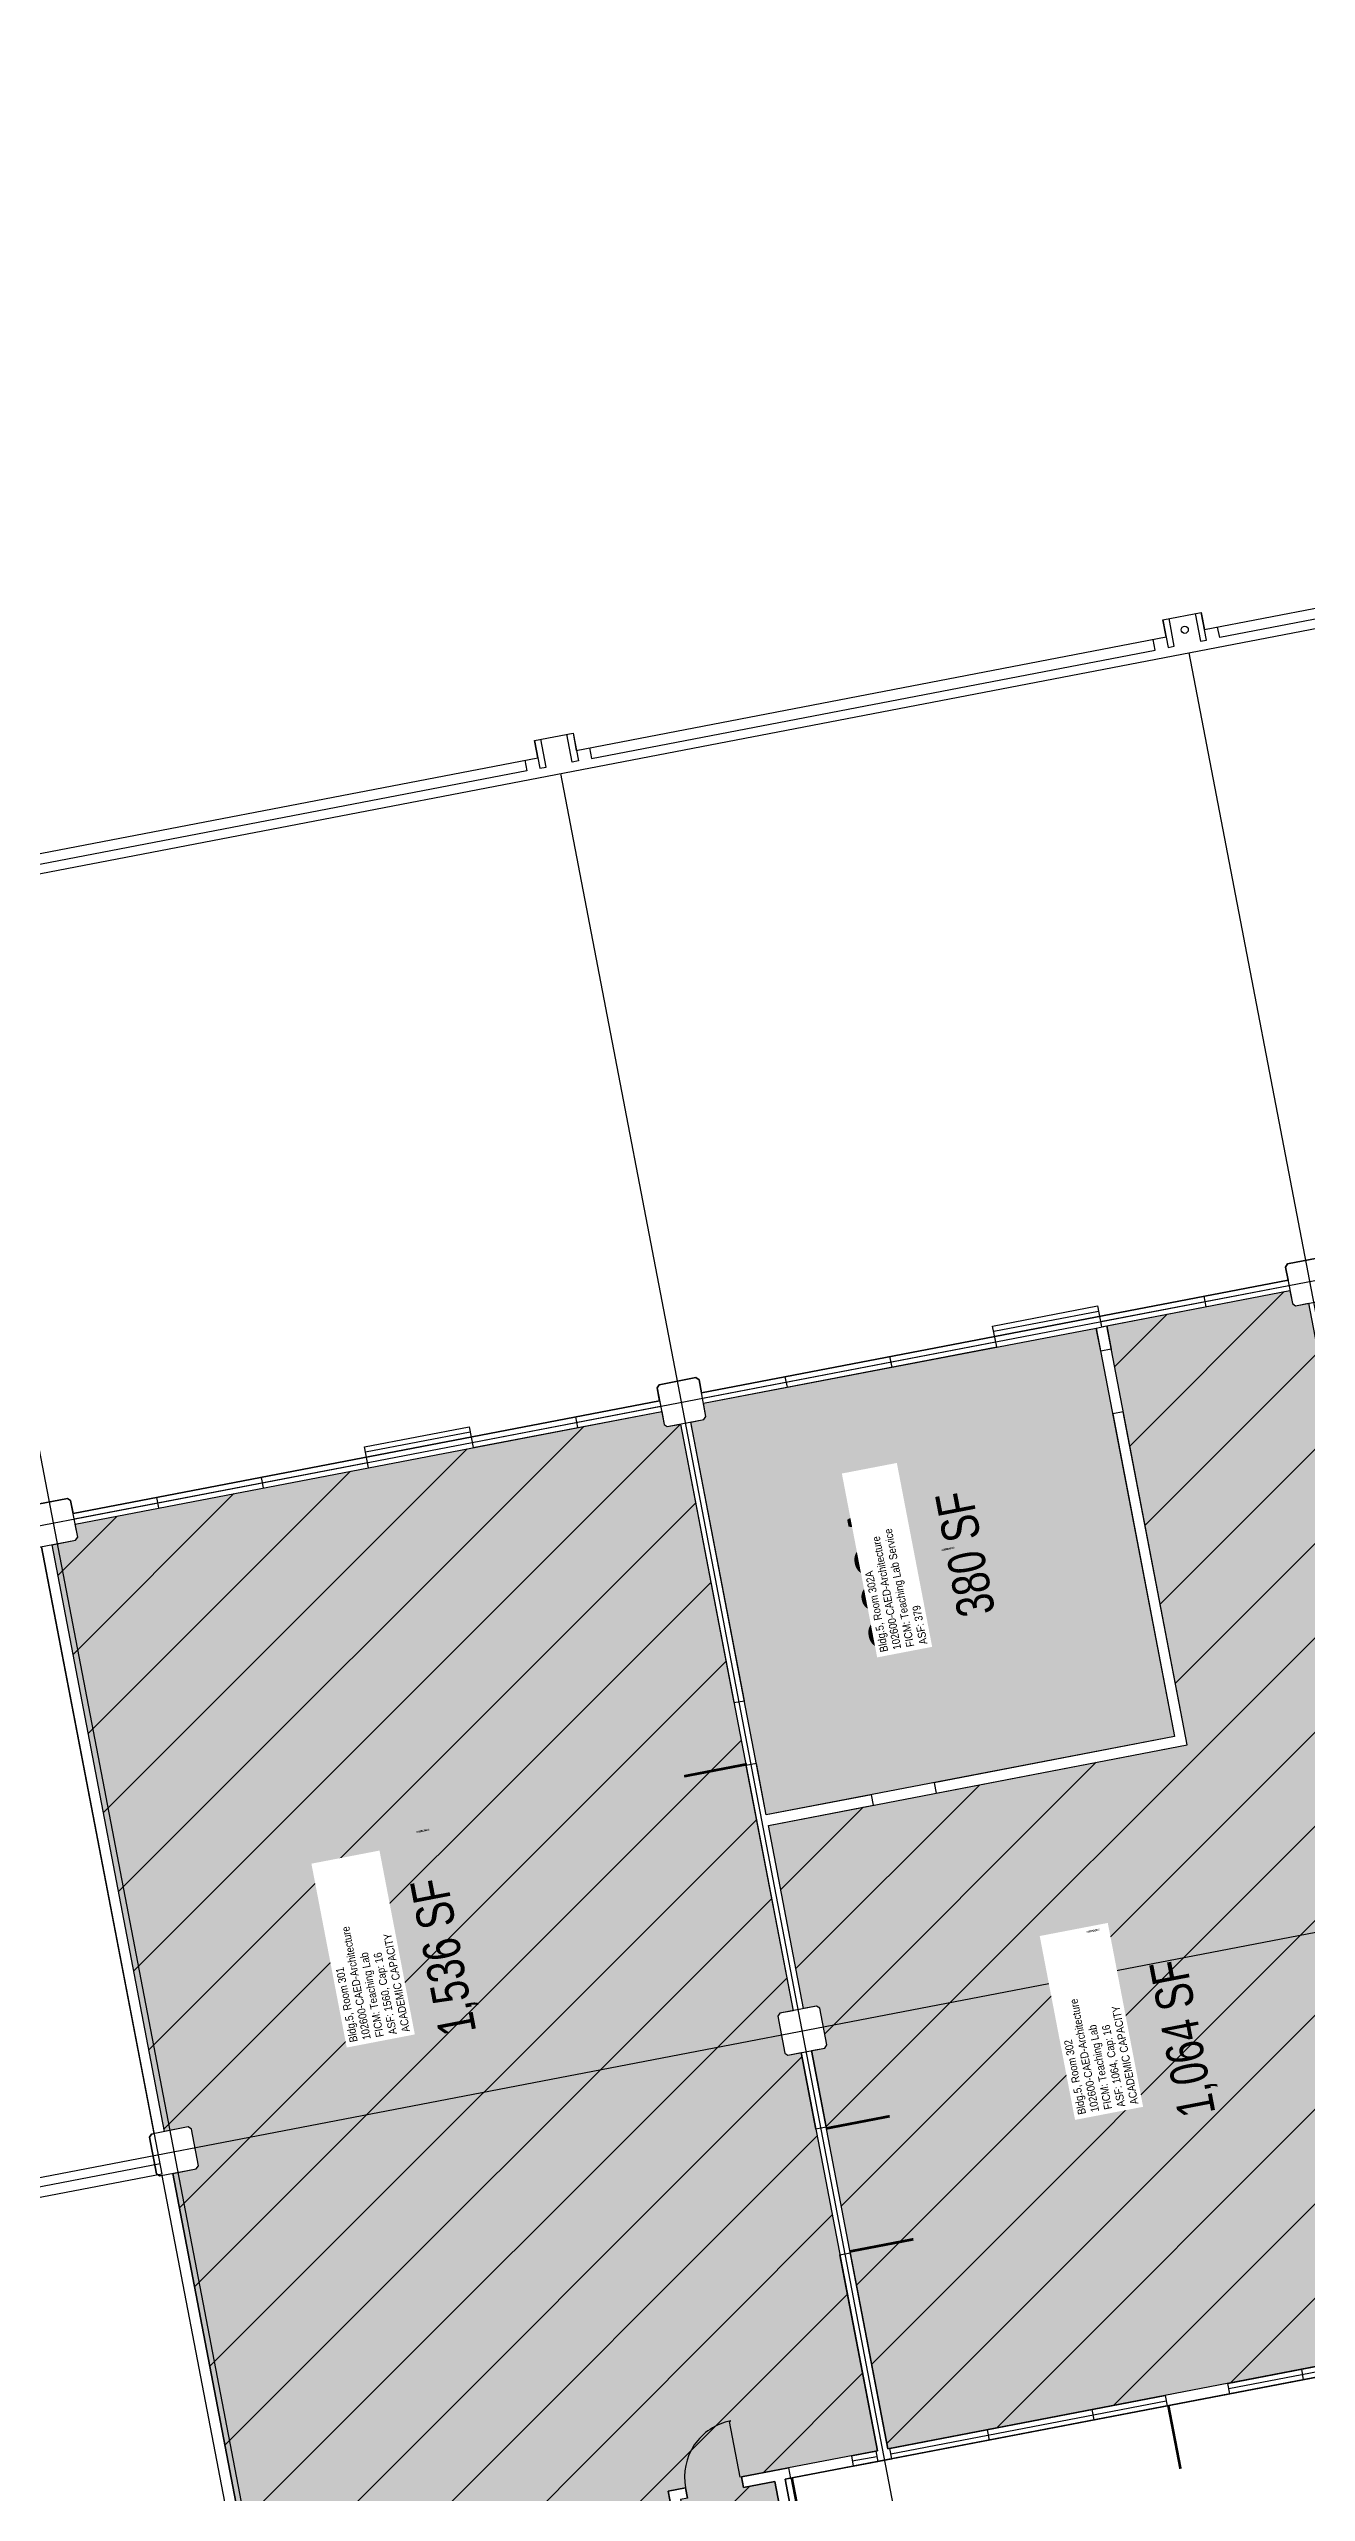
# Model space of a CAD drawing. Header units: inches. Extents: x 69199011 to 69202885, y 27673835 to 27677097.
# Drawn here: x 69199806 to 69200514, y 27675723 to 27677097 of the extents above; entities that cross this region are included whole.
import ezdxf
from ezdxf.enums import TextEntityAlignment as Align

# ---------------------------------------------------------------- set-up
doc = ezdxf.new("R2010")
doc.units = ezdxf.units.IN
doc.header["$LTSCALE"] = 10
doc.header["$MEASUREMENT"] = 0
for name, color, linetype in [('A-DOOR', 2, 'CONTINUOUS'), ('A-GLAZ', 1, 'CONTINUOUS'), ('A-GRID', 1, 'CONTINUOUS'), ('A-IDEN-RNUM', 7, 'CONTINUOUS'), ('A-IDEN-SNUM', 4, 'CONTINUOUS'), ('A-IDEN-VNUM', 4, 'CONTINUOUS'), ('A-ROOF', 2, 'CONTINUOUS'), ('A-WALL', 5, 'CONTINUOUS'), ('AREA-ASSIGN', 7, 'CONTINUOUS'), ('AREA-GROSS', 1, 'CONTINUOUS'), ('AREA-OUTSIDE', 3, 'CONTINUOUS'), ('AREA-TEXT', 3, 'CONTINUOUS'), ('Rooms-Capacity', 4, 'CONTINUOUS'), ('Rooms-Category-Color', 7, 'CONTINUOUS'), ('Rooms-College-Color', 7, 'CONTINUOUS'), ('Rooms-Department-Color', 7, 'CONTINUOUS'), ('Rooms-Division-Color', 7, 'CONTINUOUS'), ('Rooms-Information', 7, 'CONTINUOUS')]:
    doc.layers.add(name, color=color, linetype=linetype)
doc.styles.add('CP_AREA', font='arial.ttf', dxfattribs={"height": 15})
doc.styles.add('CP_ROOMSNUMBER', font='arial.ttf', dxfattribs={"height": 1})
doc.styles.add('CP_ROOMVNUMBER', font='arial.ttf', dxfattribs={"width": 0.85, "height": 0.075})
pattern_1 = [(45, (0, 0), (-26.516504294, 26.516504294), [])]

msp = doc.modelspace()

# ---------------------------------------------------------------- hatches: boundary and pattern name
at = {"layer": 'Rooms-Capacity'}
h = msp.add_hatch(dxfattribs=at)
h.set_pattern_fill('ANSI31', color=256, scale=300, style=0)
h.set_pattern_definition(pattern_1)
h.paths.add_polyline_path([(69200401.6, 27676379.2), (69200504.7, 27676399.1), (69200506.1, 27676391.7), (69200507.9, 27676390.5), (69200515.2, 27676391.9), (69200578.6, 27676061.9), (69200571.3, 27676060.5), (69200570.1, 27676058.8), (69200574, 27676038.2), (69200575.8, 27676037), (69200583.1, 27676038.4), (69200626.2, 27675814.5), (69200278.5, 27675747.7), (69200235.5, 27675971.6), (69200242.9, 27675973), (69200244.1, 27675974.8), (69200240.1, 27675995.4), (69200238.3, 27675996.6), (69200231, 27675995.2), (69200211.2, 27676098.3), (69200446.9, 27676143.6)])
h = msp.add_hatch(dxfattribs=at)
h.set_pattern_fill('ANSI31', color=256, scale=300, style=0)
h.set_pattern_definition(pattern_1)
h.paths.add_polyline_path([(69199808.2, 27676256.1), (69199821.4, 27676258.6), (69199822.6, 27676260.4), (69199821.2, 27676267.7), (69200151.2, 27676331.1), (69200152.6, 27676323.8), (69200154.3, 27676322.6), (69200161.7, 27676324), (69200225.1, 27675994), (69200217.7, 27675992.6), (69200216.5, 27675990.9), (69200220.5, 27675970.2), (69200222.2, 27675969), (69200229.6, 27675970.5), (69200272.6, 27675746.6), (69200196, 27675731.8), (69200197.2, 27675725.9), (69200214.8, 27675729.3), (69200218.4, 27675710.7), (69200165.4, 27675700.5), (69200161.8, 27675719.2), (69200165.7, 27675719.9), (69200164.6, 27675725.8), (69200154.8, 27675723.9), (69200159.5, 27675699.4), (69200047.5, 27675677.9), (69200042.8, 27675702.4), (69200036.9, 27675701.3), (69200041.7, 27675676.7), (69199923.8, 27675654.1), (69199876.1, 27675902.5), (69199889.3, 27675905.1), (69199890.5, 27675906.8), (69199886.6, 27675927.5), (69199884.8, 27675928.7), (69199871.5, 27675926.1)])
at = {"layer": 'Rooms-Category-Color', "true_color": 0xe3f498}
for points in [[(69200401.6, 27676379.2), (69200504.7, 27676399.1), (69200506.1, 27676391.7), (69200507.9, 27676390.5), (69200515.2, 27676391.9), (69200578.6, 27676061.9), (69200571.3, 27676060.5), (69200570.1, 27676058.8), (69200574, 27676038.2), (69200575.8, 27676037), (69200583.1, 27676038.4), (69200626.2, 27675814.5), (69200278.5, 27675747.7), (69200235.5, 27675971.6), (69200242.9, 27675973), (69200244.1, 27675974.8), (69200240.1, 27675995.4), (69200238.3, 27675996.6), (69200231, 27675995.2), (69200211.2, 27676098.3), (69200446.9, 27676143.6)], [(69200167.6, 27676325.1), (69200174.9, 27676326.5), (69200176.1, 27676328.3), (69200174.7, 27676335.7), (69200395.7, 27676378), (69200439.8, 27676148.3), (69200210, 27676104.2)], [(69199808.2, 27676256.1), (69199821.4, 27676258.6), (69199822.6, 27676260.4), (69199821.2, 27676267.7), (69200151.2, 27676331.1), (69200152.6, 27676323.8), (69200154.3, 27676322.6), (69200161.7, 27676324), (69200225.1, 27675994), (69200217.7, 27675992.6), (69200216.5, 27675990.9), (69200220.5, 27675970.2), (69200222.2, 27675969), (69200229.6, 27675970.5), (69200272.6, 27675746.6), (69200196, 27675731.8), (69200197.2, 27675725.9), (69200214.8, 27675729.3), (69200218.4, 27675710.7), (69200165.4, 27675700.5), (69200161.8, 27675719.2), (69200165.7, 27675719.9), (69200164.6, 27675725.8), (69200154.8, 27675723.9), (69200159.5, 27675699.4), (69200047.5, 27675677.9), (69200042.8, 27675702.4), (69200036.9, 27675701.3), (69200041.7, 27675676.7), (69199923.8, 27675654.1), (69199876.1, 27675902.5), (69199889.3, 27675905.1), (69199890.5, 27675906.8), (69199886.6, 27675927.5), (69199884.8, 27675928.7), (69199871.5, 27675926.1)]]:
    msp.add_hatch(color=61, dxfattribs=at).paths.add_polyline_path(points)
at = {"layer": 'Rooms-College-Color', "true_color": 0xe3f498}
for points in [[(69200401.6, 27676379.2), (69200504.7, 27676399.1), (69200506.1, 27676391.7), (69200507.9, 27676390.5), (69200515.2, 27676391.9), (69200578.6, 27676061.9), (69200571.3, 27676060.5), (69200570.1, 27676058.8), (69200574, 27676038.2), (69200575.8, 27676037), (69200583.1, 27676038.4), (69200626.2, 27675814.5), (69200278.5, 27675747.7), (69200235.5, 27675971.6), (69200242.9, 27675973), (69200244.1, 27675974.8), (69200240.1, 27675995.4), (69200238.3, 27675996.6), (69200231, 27675995.2), (69200211.2, 27676098.3), (69200446.9, 27676143.6)], [(69200167.6, 27676325.1), (69200174.9, 27676326.5), (69200176.1, 27676328.3), (69200174.7, 27676335.7), (69200395.7, 27676378), (69200439.8, 27676148.3), (69200210, 27676104.2)], [(69199808.2, 27676256.1), (69199821.4, 27676258.6), (69199822.6, 27676260.4), (69199821.2, 27676267.7), (69200151.2, 27676331.1), (69200152.6, 27676323.8), (69200154.3, 27676322.6), (69200161.7, 27676324), (69200225.1, 27675994), (69200217.7, 27675992.6), (69200216.5, 27675990.9), (69200220.5, 27675970.2), (69200222.2, 27675969), (69200229.6, 27675970.5), (69200272.6, 27675746.6), (69200196, 27675731.8), (69200197.2, 27675725.9), (69200214.8, 27675729.3), (69200218.4, 27675710.7), (69200165.4, 27675700.5), (69200161.8, 27675719.2), (69200165.7, 27675719.9), (69200164.6, 27675725.8), (69200154.8, 27675723.9), (69200159.5, 27675699.4), (69200047.5, 27675677.9), (69200042.8, 27675702.4), (69200036.9, 27675701.3), (69200041.7, 27675676.7), (69199923.8, 27675654.1), (69199876.1, 27675902.5), (69199889.3, 27675905.1), (69199890.5, 27675906.8), (69199886.6, 27675927.5), (69199884.8, 27675928.7), (69199871.5, 27675926.1)]]:
    msp.add_hatch(color=61, dxfattribs=at).paths.add_polyline_path(points)
at = {"layer": 'Rooms-Department-Color', "true_color": 0xe3f498}
for points in [[(69200401.6, 27676379.2), (69200504.7, 27676399.1), (69200506.1, 27676391.7), (69200507.9, 27676390.5), (69200515.2, 27676391.9), (69200578.6, 27676061.9), (69200571.3, 27676060.5), (69200570.1, 27676058.8), (69200574, 27676038.2), (69200575.8, 27676037), (69200583.1, 27676038.4), (69200626.2, 27675814.5), (69200278.5, 27675747.7), (69200235.5, 27675971.6), (69200242.9, 27675973), (69200244.1, 27675974.8), (69200240.1, 27675995.4), (69200238.3, 27675996.6), (69200231, 27675995.2), (69200211.2, 27676098.3), (69200446.9, 27676143.6)], [(69200167.6, 27676325.1), (69200174.9, 27676326.5), (69200176.1, 27676328.3), (69200174.7, 27676335.7), (69200395.7, 27676378), (69200439.8, 27676148.3), (69200210, 27676104.2)], [(69199808.2, 27676256.1), (69199821.4, 27676258.6), (69199822.6, 27676260.4), (69199821.2, 27676267.7), (69200151.2, 27676331.1), (69200152.6, 27676323.8), (69200154.3, 27676322.6), (69200161.7, 27676324), (69200225.1, 27675994), (69200217.7, 27675992.6), (69200216.5, 27675990.9), (69200220.5, 27675970.2), (69200222.2, 27675969), (69200229.6, 27675970.5), (69200272.6, 27675746.6), (69200196, 27675731.8), (69200197.2, 27675725.9), (69200214.8, 27675729.3), (69200218.4, 27675710.7), (69200165.4, 27675700.5), (69200161.8, 27675719.2), (69200165.7, 27675719.9), (69200164.6, 27675725.8), (69200154.8, 27675723.9), (69200159.5, 27675699.4), (69200047.5, 27675677.9), (69200042.8, 27675702.4), (69200036.9, 27675701.3), (69200041.7, 27675676.7), (69199923.8, 27675654.1), (69199876.1, 27675902.5), (69199889.3, 27675905.1), (69199890.5, 27675906.8), (69199886.6, 27675927.5), (69199884.8, 27675928.7), (69199871.5, 27675926.1)]]:
    msp.add_hatch(color=61, dxfattribs=at).paths.add_polyline_path(points)
at = {"layer": 'Rooms-Division-Color', "true_color": 0xe3f498}
for points in [[(69200401.6, 27676379.2), (69200504.7, 27676399.1), (69200506.1, 27676391.7), (69200507.9, 27676390.5), (69200515.2, 27676391.9), (69200578.6, 27676061.9), (69200571.3, 27676060.5), (69200570.1, 27676058.8), (69200574, 27676038.2), (69200575.8, 27676037), (69200583.1, 27676038.4), (69200626.2, 27675814.5), (69200278.5, 27675747.7), (69200235.5, 27675971.6), (69200242.9, 27675973), (69200244.1, 27675974.8), (69200240.1, 27675995.4), (69200238.3, 27675996.6), (69200231, 27675995.2), (69200211.2, 27676098.3), (69200446.9, 27676143.6)], [(69200167.6, 27676325.1), (69200174.9, 27676326.5), (69200176.1, 27676328.3), (69200174.7, 27676335.7), (69200395.7, 27676378), (69200439.8, 27676148.3), (69200210, 27676104.2)], [(69199808.2, 27676256.1), (69199821.4, 27676258.6), (69199822.6, 27676260.4), (69199821.2, 27676267.7), (69200151.2, 27676331.1), (69200152.6, 27676323.8), (69200154.3, 27676322.6), (69200161.7, 27676324), (69200225.1, 27675994), (69200217.7, 27675992.6), (69200216.5, 27675990.9), (69200220.5, 27675970.2), (69200222.2, 27675969), (69200229.6, 27675970.5), (69200272.6, 27675746.6), (69200196, 27675731.8), (69200197.2, 27675725.9), (69200214.8, 27675729.3), (69200218.4, 27675710.7), (69200165.4, 27675700.5), (69200161.8, 27675719.2), (69200165.7, 27675719.9), (69200164.6, 27675725.8), (69200154.8, 27675723.9), (69200159.5, 27675699.4), (69200047.5, 27675677.9), (69200042.8, 27675702.4), (69200036.9, 27675701.3), (69200041.7, 27675676.7), (69199923.8, 27675654.1), (69199876.1, 27675902.5), (69199889.3, 27675905.1), (69199890.5, 27675906.8), (69199886.6, 27675927.5), (69199884.8, 27675928.7), (69199871.5, 27675926.1)]]:
    msp.add_hatch(color=61, dxfattribs=at).paths.add_polyline_path(points)

# ---------------------------------------------------------------- linework, layer by layer
at = {"layer": 'A-DOOR'}
for points, format in [([(69200199.2, 27676132.7, 1.5, 1.5, 0), (69200163.8, 27676125.9, 0, 0, 0), (69200163.7, 27676126.7, 0, 0, -0.414214), (69200194, 27676167.6, 0, 0, -0.414214)], "xyseb"), ([(69200244.1, 27675927.9, 1.5, 1.5, 0), (69200279.5, 27675934.7, 0, 0, 0), (69200279.4, 27675935.5, 0, 0, -0.414214), (69200250.8, 27675893.3, 0, 0, -0.414214)], "xyseb"), ([(69200257.4, 27675858.7, 1.5, 1.5, 0), (69200292.8, 27675865.5, 0, 0, 0), (69200292.9, 27675864.8, 0, 0, 0.414214), (69200250.8, 27675893.3, 0, 0, 0.414214)], "xyseb"), ([(69200436.3, 27675771.7, 1.5, 1.5, 0), (69200443.1, 27675736.4, 0, 0, 0), (69200443.9, 27675736.5, 0, 0, 0.414214), (69200470.7, 27675779.8, 0, 0, 0.414214)], "xyseb"), ([(69200195.3, 27675731.7), (69200189.3, 27675763.1), (69200190, 27675763.3, 0.414214), (69200164.6, 27675725.8), (69200165.7, 27675719.9), (69200161.8, 27675719.2), (69200165.4, 27675700.5), (69200218.4, 27675710.7), (69200214.8, 27675729.3), (69200197.2, 27675725.9), (69200196, 27675731.8), (69200222.5, 27675736.9), (69200223.7, 27675731), (69200220.7, 27675730.5), (69200225.4, 27675705.9), (69200166.5, 27675694.6), (69200171.4, 27675669.1), (69200165.5, 27675667.9), (69200160.6, 27675693.5), (69199924.9, 27675648.2), (69199939.5, 27675572.6)], "xyb"), ([(69200224.4, 27675731.2, 1.5, 1.5, 0), (69200231.2, 27675695.8, 0, 0, 0), (69200231.9, 27675696, 0, 0, 0.414214), (69200258.7, 27675739.3, 0, 0, 0.414214)], "xyseb")]:
    msp.add_lwpolyline(points, format=format, dxfattribs=at)
msp.add_lwpolyline([(69200626.3, 27675808.4), (69200470.9, 27675778.5), (69200469.8, 27675784.4), (69200625.2, 27675814.3)], dxfattribs=at)
at = {"layer": 'A-GLAZ'}
for points in [[(69200173.6, 27676341.6), (69200503.6, 27676404.9)], [(69200398.1, 27676381.6), (69200504.1, 27676402)], [(69200174.7, 27676335.7), (69200339.7, 27676367.4), (69200337.4, 27676379.1), (69200396.4, 27676390.5), (69200398.6, 27676378.7), (69200504.7, 27676399.1)], [(69200338, 27676376.2), (69200396.9, 27676387.5)], [(69200457.5, 27676390), (69200456.4, 27676395.9)], [(69200174.2, 27676338.6), (69200339.1, 27676370.3)], [(69200280.8, 27676356), (69200279.6, 27676361.9)], [(69200221.9, 27676344.7), (69200220.7, 27676350.6)], [(69199820.1, 27676273.6), (69200150, 27676337)], [(69200044.5, 27676313.7), (69200150.6, 27676334.1)], [(69199821.2, 27676267.7), (69199986.2, 27676299.4), (69199983.9, 27676311.2), (69200042.8, 27676322.5), (69200045.1, 27676310.8), (69200151.2, 27676331.1)], [(69199984.5, 27676308.3), (69200043.4, 27676319.6)], [(69200104, 27676322.1), (69200102.9, 27676328)], [(69199820.6, 27676270.7), (69199985.6, 27676302.4)], [(69199927.2, 27676288.1), (69199926.1, 27676294)], [(69199868.3, 27676276.8), (69199867.2, 27676282.7)], [(69200470.3, 27675781.5), (69200625.7, 27675811.3)], [(69200512.4, 27675786.5), (69200511.3, 27675792.4)], [(69200257.9, 27675743.7), (69200271.6, 27675746.4), (69200272.8, 27675740.5), (69200280.6, 27675742), (69200279.5, 27675747.9), (69200434.4, 27675777.6), (69200435.6, 27675771.8), (69200280.6, 27675742)], [(69200280.1, 27675744.9), (69200435, 27675774.7)], [(69200394.5, 27675763.9), (69200393.4, 27675769.8)], [(69200335.6, 27675752.6), (69200334.5, 27675758.4)], [(69200258.4, 27675740.8), (69200272.2, 27675743.4)], [(69200259, 27675737.8), (69200272.8, 27675740.5)]]:
    msp.add_lwpolyline(points, dxfattribs=at)
at = {"layer": 'A-GRID'}
msp.add_lwpolyline([(69202215.7, 27677097.4), (69202725.1, 27674445.9), (69199543.3, 27673834.6), (69199033.8, 27676486.1)], close=True, dxfattribs=at)
for points in [[(69200957.4, 27674106.3), (69200448, 27676757.8)], [(69199101.8, 27676132.6), (69202283.6, 27676743.9)], [(69200603.9, 27674038.4), (69200094.4, 27676689.9)], [(69200250.3, 27673970.4), (69199740.9, 27676622)], [(69199169.7, 27675779), (69202351.5, 27676390.3)]]:
    msp.add_lwpolyline(points, dxfattribs=at)
at = {"layer": 'A-ROOF'}
for points in [[(69199749.6, 27676635), (69200081.5, 27676698.7), (69200079.7, 27676708.4), (69200101.3, 27676712.6), (69200103.1, 27676702.9), (69200435.1, 27676766.7), (69200433.2, 27676776.3), (69200454.8, 27676780.5), (69200456.7, 27676770.8), (69200788.6, 27676834.6), (69200786.7, 27676844.3), (69200808.4, 27676848.4), (69200810.2, 27676838.7), (69201142.1, 27676902.5), (69201140.3, 27676912.2), (69201161.9, 27676916.3), (69201163.8, 27676906.7), (69201495.7, 27676970.4)], [(69200781.2, 27676833.2), (69200782.4, 27676827.3), (69200465.2, 27676766.3), (69200464, 27676772.2)], [(69200433.2, 27676776.3), (69200436.2, 27676760.8), (69200439.6, 27676761.4), (69200436.7, 27676777)], [(69200451.4, 27676779.8), (69200454.4, 27676764.3), (69200457.8, 27676764.9), (69200454.8, 27676780.5)], [(69200110.5, 27676704.3), (69200111.6, 27676698.4), (69200428.8, 27676759.3), (69200427.7, 27676765.3)], [(69200079.7, 27676708.4), (69200082.7, 27676692.8), (69200086.1, 27676693.5), (69200083.1, 27676709.1)], [(69200101.3, 27676712.6), (69200104.3, 27676697), (69200100.8, 27676696.3), (69200097.8, 27676711.9)], [(69200074.2, 27676697.3), (69200075.3, 27676691.4), (69199758.1, 27676630.5), (69199757, 27676636.4)], [(69200524, 27676418), (69200503.3, 27676414.1), (69200502.1, 27676412.3), (69200503.6, 27676404.9), (69200173.6, 27676341.6), (69200172.2, 27676348.9), (69200170.4, 27676350.1), (69200149.8, 27676346.1), (69200148.6, 27676344.4), (69200150, 27676337), (69199820.1, 27676273.6), (69199818.6, 27676281), (69199816.9, 27676282.2), (69199796.3, 27676278.2)], [(69199802.3, 27676254.9), (69199870, 27675902.2), (69199536.1, 27675838.1)], [(69199543.5, 27675839.5), (69199542.4, 27675845.4), (69199868.9, 27675908.1)]]:
    msp.add_lwpolyline(points, dxfattribs=at)
msp.add_circle((69200445.5, 27676770.7), 2, dxfattribs=at)
at = {"layer": 'A-WALL'}
for points in [[(69200503.3, 27676414.1), (69200502.1, 27676412.3), (69200506.1, 27676391.7), (69200507.9, 27676390.5), (69200528.5, 27676394.5), (69200529.7, 27676396.2), (69200525.7, 27676416.8), (69200524, 27676418)], [(69200404.1, 27676366.2), (69200398.2, 27676365), (69200395.7, 27676378), (69200401.6, 27676379.2)], [(69200149.8, 27676346.1), (69200148.6, 27676344.4), (69200152.6, 27676323.8), (69200154.3, 27676322.6), (69200174.9, 27676326.5), (69200176.1, 27676328.3), (69200172.2, 27676348.9), (69200170.4, 27676350.1)], [(69200410.9, 27676330.8), (69200405, 27676329.7), (69200439.8, 27676148.3), (69200304.5, 27676122.3), (69200305.6, 27676116.4), (69200446.9, 27676143.6)], [(69199796.3, 27676278.2), (69199795.1, 27676276.5), (69199799, 27676255.8), (69199800.8, 27676254.7), (69199821.4, 27676258.6), (69199822.6, 27676260.4), (69199818.6, 27676281), (69199816.9, 27676282.2)], [(69200217.7, 27675992.6), (69200216.5, 27675990.9), (69200220.5, 27675970.2), (69200222.2, 27675969), (69200242.9, 27675973), (69200244.1, 27675974.8), (69200240.1, 27675995.4), (69200238.3, 27675996.6)], [(69199864.2, 27675924.7), (69199863, 27675922.9), (69199867, 27675902.3), (69199868.7, 27675901.1), (69199889.3, 27675905.1), (69199890.5, 27675906.8), (69199886.6, 27675927.5), (69199884.8, 27675928.7)]]:
    msp.add_lwpolyline(points, close=True, dxfattribs=at)
for points in [[(69200161.7, 27676324), (69200191.8, 27676167.3), (69200197.7, 27676168.4), (69200167.6, 27676325.1)], [(69199865.7, 27675925), (69199802.3, 27676254.9)], [(69199871.5, 27675926.1), (69199808.2, 27676256.1)], [(69200231, 27675995.2), (69200211.2, 27676098.3), (69200270.3, 27676109.6), (69200269.2, 27676115.5), (69200210, 27676104.2), (69200204.5, 27676133.1), (69200198.6, 27676131.9), (69200225.1, 27675994)], [(69200235.5, 27675971.6), (69200243.8, 27675928.6), (69200237.9, 27675927.5), (69200229.6, 27675970.5)], [(69199933.6, 27675571.4), (69199870.2, 27675901.4)], [(69199876.1, 27675902.5), (69199923.8, 27675654.1), (69200041.7, 27675676.7), (69200036.9, 27675701.3), (69200042.8, 27675702.4), (69200047.5, 27675677.9), (69200159.5, 27675699.4), (69200154.8, 27675723.9), (69200164.6, 27675725.8)], [(69200271.6, 27675746.4), (69200272.6, 27675746.6), (69200251.4, 27675856.8), (69200257.3, 27675857.9), (69200278.5, 27675747.7), (69200279.5, 27675747.9)], [(69200257.9, 27675743.7), (69200259, 27675737.8)]]:
    msp.add_lwpolyline(points, dxfattribs=at)
at = {"layer": 'AREA-ASSIGN'}
for points in [[(69200401.6, 27676379.2), (69200504.7, 27676399.1), (69200506.1, 27676391.7), (69200507.9, 27676390.5), (69200515.2, 27676391.9), (69200578.6, 27676061.9), (69200571.3, 27676060.5), (69200570.1, 27676058.8), (69200574, 27676038.2), (69200575.8, 27676037), (69200583.1, 27676038.4), (69200626.2, 27675814.5), (69200278.5, 27675747.7), (69200235.5, 27675971.6), (69200242.9, 27675973), (69200244.1, 27675974.8), (69200240.1, 27675995.4), (69200238.3, 27675996.6), (69200231, 27675995.2), (69200211.2, 27676098.3), (69200446.9, 27676143.6)], [(69200167.6, 27676325.1), (69200174.9, 27676326.5), (69200176.1, 27676328.3), (69200174.7, 27676335.7), (69200395.7, 27676378), (69200439.8, 27676148.3), (69200210, 27676104.2)]]:
    msp.add_lwpolyline(points, close=True, dxfattribs=at)
for points in [[(69199923.8, 27675654.1), (69199876.1, 27675902.5), (69199889.3, 27675905.1), (69199890.5, 27675906.8), (69199886.6, 27675927.5), (69199884.8, 27675928.7), (69199871.5, 27675926.1), (69199808.2, 27676256.1), (69199821.4, 27676258.6), (69199822.6, 27676260.4), (69199821.2, 27676267.7), (69200151.2, 27676331.1), (69200152.6, 27676323.8), (69200154.3, 27676322.6), (69200161.7, 27676324), (69200225.1, 27675994), (69200217.7, 27675992.6), (69200216.5, 27675990.9), (69200220.5, 27675970.2), (69200222.2, 27675969), (69200229.6, 27675970.5), (69200272.6, 27675746.6), (69200196, 27675731.8), (69200197.2, 27675725.9), (69200214.8, 27675729.3), (69200218.4, 27675710.7)], [(69200165.7, 27675719.9), (69200164.6, 27675725.8), (69200154.8, 27675723.9), (69200159.5, 27675699.4)]]:
    msp.add_lwpolyline(points, dxfattribs=at)
at = {"layer": 'AREA-GROSS'}
for points in [[(69199796.3, 27676278.2), (69199816.9, 27676282.2), (69199818.6, 27676281), (69199820.1, 27676273.6), (69200150, 27676337), (69200148.6, 27676344.4), (69200149.8, 27676346.1), (69200170.4, 27676350.1), (69200172.2, 27676348.9), (69200173.6, 27676341.6), (69200503.6, 27676404.9), (69200502.1, 27676412.3), (69200503.3, 27676414.1), (69200524, 27676418)], [(69199933.6, 27675571.4), (69199870.2, 27675901.4), (69199868.7, 27675901.1), (69199867, 27675902.3), (69199863, 27675922.9), (69199864.2, 27675924.7), (69199864.2, 27675924.7), (69199865.7, 27675925), (69199802.3, 27676254.9)], [(69200606.2, 27675505.1), (69200550.7, 27675793.9), (69200550.7, 27675793.9), (69200220.7, 27675730.5), (69200225.4, 27675705.9)]]:
    msp.add_lwpolyline(points, dxfattribs=at)
at = {"layer": 'AREA-OUTSIDE'}
msp.add_lwpolyline([(69200225.4, 27675705.9), (69200220.7, 27675730.5), (69200627.3, 27675808.6), (69200632, 27675784), (69200932.5, 27675841.8), (69200927.8, 27675866.3), (69201039.8, 27675887.8), (69201044.5, 27675863.3), (69201639.6, 27675977.6)], dxfattribs=at)

# ---------------------------------------------------------------- texts
at = {"layer": 'A-IDEN-RNUM', "style": 'CP_ROOMSNUMBER', "width": 0.85}
for s, p in [('0302-A0', (69200312.2, 27676253.8)), ('0301-00', (69200016.7, 27676095.2)), ('0302-00', (69200394, 27676039))]:
    msp.add_text(s, height=1, rotation=10.8755, dxfattribs=at).set_placement(p, align=Align.MIDDLE)
at = {"layer": 'A-IDEN-SNUM', "style": 'CP_ROOMSNUMBER', "width": 0.85}
for s, p in [('00500302A0', (69200312.2, 27676253.8)), ('0050030100', (69200016.7, 27676095.2)), ('0050030200', (69200394, 27676039))]:
    msp.add_text(s, height=1, rotation=10.8755, dxfattribs=at).set_placement(p, align=Align.MIDDLE)
at = {"layer": 'A-IDEN-VNUM', "style": 'CP_ROOMVNUMBER', "width": 0.85}
for s, p in [('302A', (69200277.3, 27676240.5)), ('301', (69199988.5, 27676010.2)), ('302', (69200398.4, 27675969.6))]:
    msp.add_text(s, height=31.5, rotation=100.88, dxfattribs=at).set_placement(p, align=Align.MIDDLE)
at = {"layer": 'AREA-TEXT', "style": 'CP_AREA', "width": 0.75}
for s, p in [('380 SF', (69200321.9, 27676251)), ('1,536 SF', (69200028.2, 27676024.3)), ('1,064 SF', (69200444.1, 27675978.5))]:
    msp.add_text(s, height=21, rotation=100.8755, dxfattribs=at).set_placement(p, align=Align.MIDDLE_CENTER)

# ---------------------------------------------------------------- next in the draw order: texts
at = {"layer": 'Rooms-Information', "char_height": 4.5, "width": 100.8, "attachment_point": 7, "rotation": 100.88, "style": 'CP_ROOMVNUMBER', "bg_fill": 3, "box_fill_scale": 1.5, "bg_fill_color": 256, "bg_fill_true_color": 13158600, "bg_fill_transparency": 0}
for s, insert in [('Bldg.5, Room 302A^M^J102600-CAED-Architecture^M^JFICM: Teaching Lab Service^M^JASF: 379', (69200300.8, 27676200.5)), ('Bldg.5, Room 301^M^J102600-CAED-Architecture^M^JFICM: Teaching Lab^M^JASF: 1560, Cap: 16^M^JACADEMIC CAPACITY', (69200009.7, 27675982.5)), ('Bldg.5, Room 302^M^J102600-CAED-Architecture^M^JFICM: Teaching Lab^M^JASF: 1064, Cap: 16^M^JACADEMIC CAPACITY', (69200419.5, 27675941.8))]:
    msp.add_mtext(s, dxfattribs=dict(at, insert=insert))

doc.saveas('drawing.dxf')
